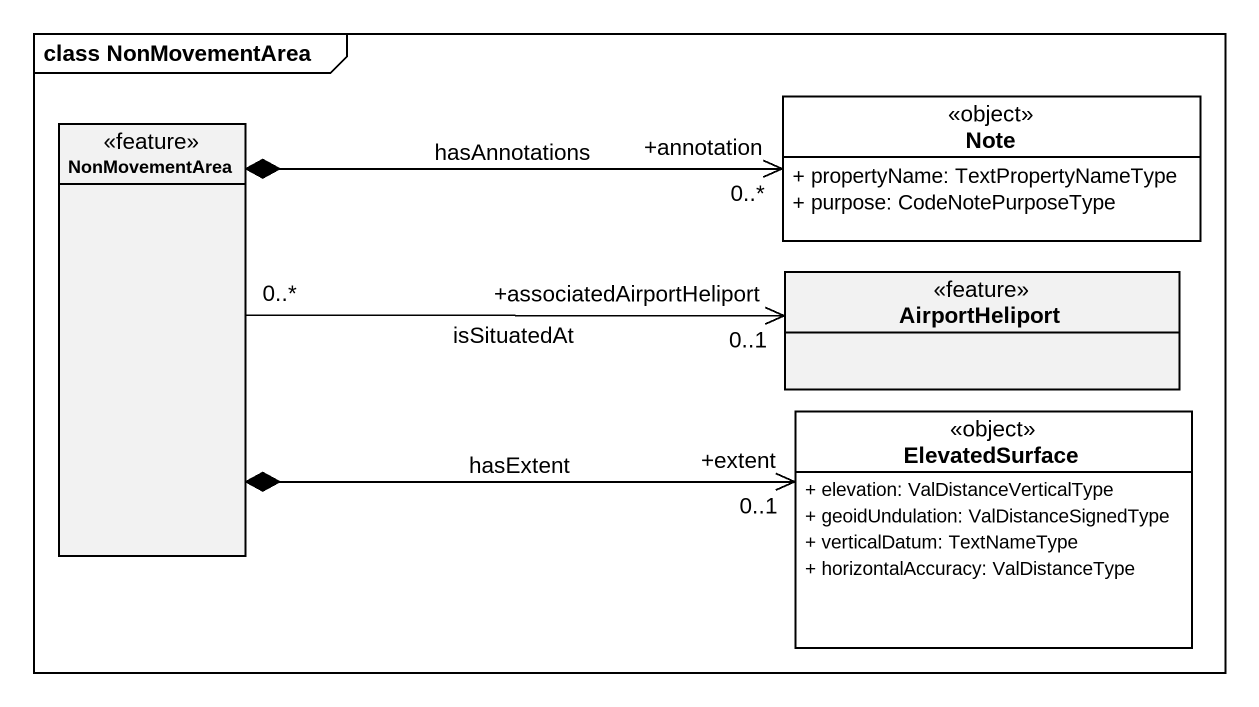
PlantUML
@startuml
mainframe class NonMovementArea
hide circle
hide empty members
skinparam classAttributeIconSize 0
class NonMovementArea <<feature>>
class "Note" as Note_ <<object>> #FFFFFF {
  + propertyName: TextPropertyNameType
  + purpose: CodeNotePurposeType
}
class AirportHeliport <<feature>>
class ElevatedSurface <<object>> #FFFFFF {
  + elevation: ValDistanceVerticalType
  + geoidUndulation: ValDistanceSignedType
  + verticalDatum: TextNameType
  + horizontalAccuracy: ValDistanceType
}
NonMovementArea *-right-> "+annotation\n0..*" Note_ : hasAnnotations
NonMovementArea "0..*" -right-> "+associatedAirportHeliport\n0..1" AirportHeliport : isSituatedAt
NonMovementArea *-right-> "+extent\n0..1" ElevatedSurface : hasExtent
@enduml
